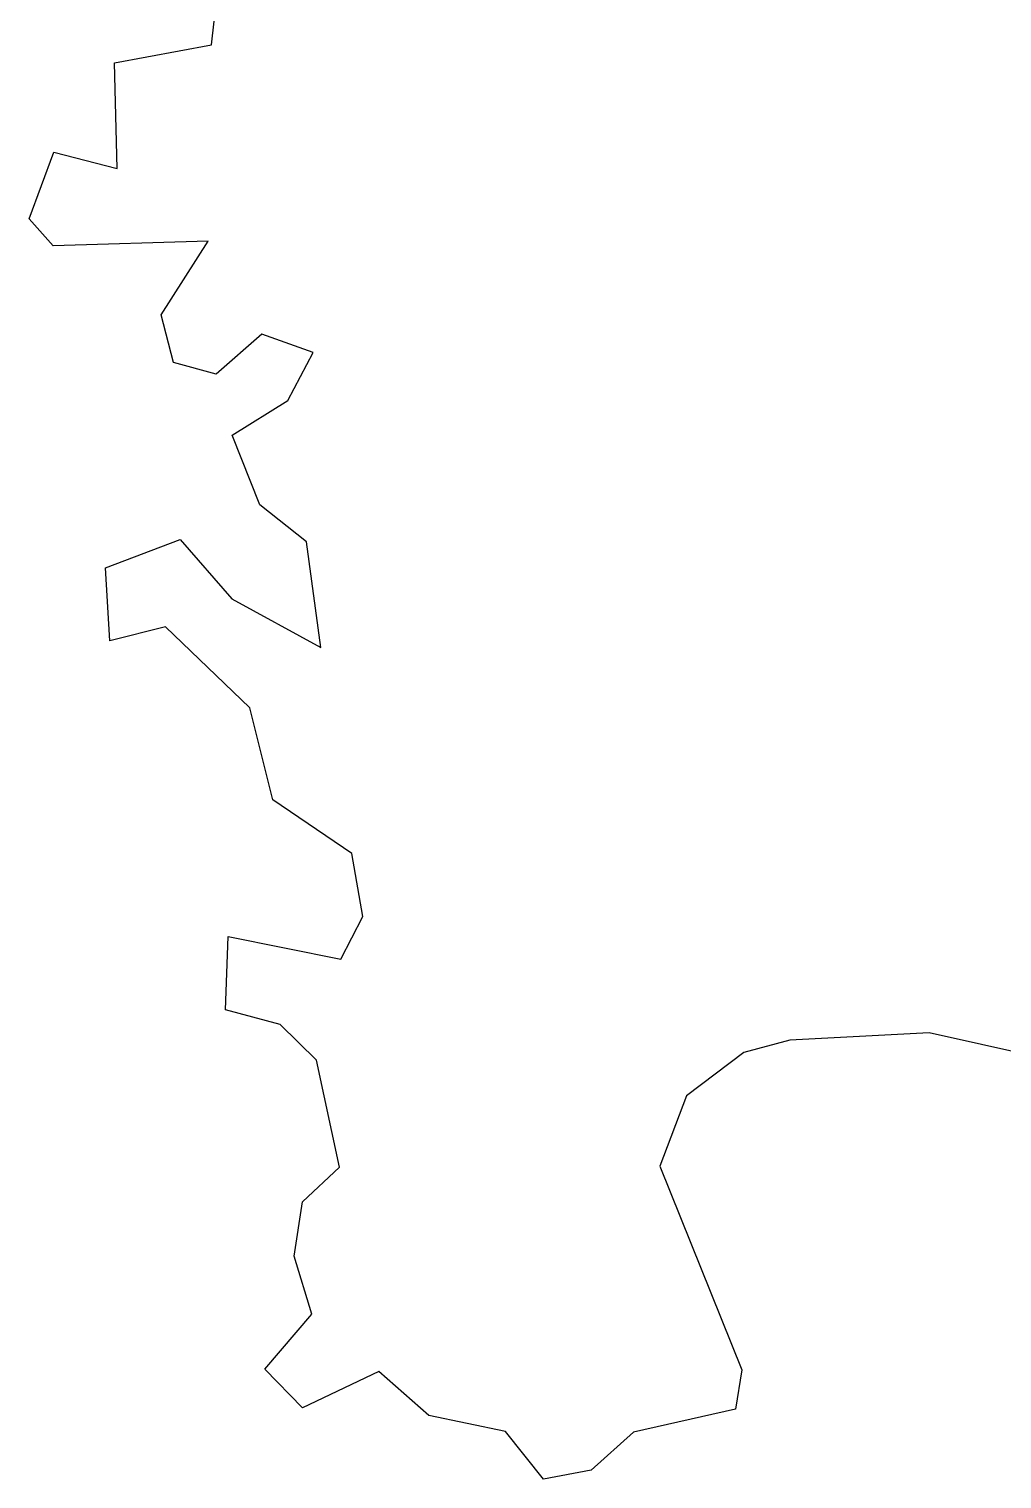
# Model space of a CAD drawing. Header units: metres. Extents: x 334693 to 340967, y 1773231 to 1777706.
# Drawn here: x 334693 to 335493, y 1775287 to 1776478 of the extents above; entities that cross this region are included whole.
import ezdxf

# ---------------------------------------------------------------- set-up
doc = ezdxf.new("R2010")
doc.units = ezdxf.units.M

msp = doc.modelspace()

# ---------------------------------------------------------------- linework, layer by layer
at = {"color": 3}
for p, q in [((334843.3, 1776464.5), (334856.2, 1776580.8)), ((334763.7, 1776449.7), (334843.3, 1776464.5)), ((334765.9, 1776363), (334763.7, 1776449.7)), ((334693.5, 1776321.7), (334713.9, 1776376.4)), ((334713.9, 1776376.4), (334765.9, 1776363)), ((334713.3, 1776299.5), (334693.5, 1776321.7)), ((334840.6, 1776303.4), (334713.3, 1776299.5)), ((334802, 1776242.9), (334840.6, 1776303.4)), ((334812.1, 1776203.8), (334802, 1776242.9)), ((334884.7, 1776226.9), (334847.2, 1776194.3)), ((334926.8, 1776211.9), (334884.7, 1776226.9)), ((334906.2, 1776172.5), (334926.8, 1776211.9)), ((334847.2, 1776194.3), (334812.1, 1776203.8)), ((334860.3, 1776144), (334906.2, 1776172.5)), ((334883.2, 1776086.9), (334860.3, 1776144)), ((334921.3, 1776056.5), (334883.2, 1776086.9)), ((334756.3, 1776035.3), (334817.7, 1776058.3)), ((334817.7, 1776058.3), (334860.1, 1776009.7)), ((334933.3, 1775969.8), (334921.3, 1776056.5)), ((334759.8, 1775975.1), (334756.3, 1776035.3)), ((334860.1, 1776009.7), (334933.3, 1775969.8)), ((334805.7, 1775986.8), (334759.8, 1775975.1)), ((334875, 1775920.2), (334805.7, 1775986.8)), ((334893.9, 1775844.8), (334875, 1775920.2)), ((334958.7, 1775800.7), (334893.9, 1775844.8)), ((334967.6, 1775748.9), (334958.7, 1775800.7)), ((334949.7, 1775713.8), (334967.6, 1775748.9)), ((334854.9, 1775672.3), (334857.1, 1775732.5)), ((334857.1, 1775732.5), (334949.7, 1775713.8)), ((334899.8, 1775660.1), (334854.9, 1775672.3)), ((334929.5, 1775631), (334899.8, 1775660.1)), ((335432.9, 1775653.4), (335318.4, 1775647.3)), ((335563.1, 1775624.2), (335432.9, 1775653.4)), ((335318.4, 1775647.3), (335280.7, 1775637.1)), ((334948.5, 1775543), (334929.5, 1775631)), ((335280.7, 1775637.1), (335233.5, 1775601.6)), ((335233.5, 1775601.6), (335211.7, 1775544)), ((334918, 1775514.7), (334948.5, 1775543)), ((335211.7, 1775544), (335279, 1775376.7)), ((334911.4, 1775469.9), (334918, 1775514.7)), ((334925.9, 1775422.4), (334911.4, 1775469.9)), ((334887.1, 1775377.2), (334925.9, 1775422.4)), ((334918.2, 1775345.4), (334887.1, 1775377.2)), ((334980.9, 1775375.4), (334918.2, 1775345.4)), ((335021.8, 1775339.3), (334980.9, 1775375.4)), ((335279, 1775376.7), (335273.7, 1775344.4)), ((335273.7, 1775344.4), (335189.9, 1775325.5)), ((335084.9, 1775325.9), (335021.8, 1775339.3)), ((335116.1, 1775287), (335084.9, 1775325.9)), ((335189.9, 1775325.5), (335155.2, 1775294.4)), ((335155.2, 1775294.4), (335116.1, 1775287))]:
    msp.add_line(p, q, dxfattribs=at)

doc.saveas('drawing.dxf')
